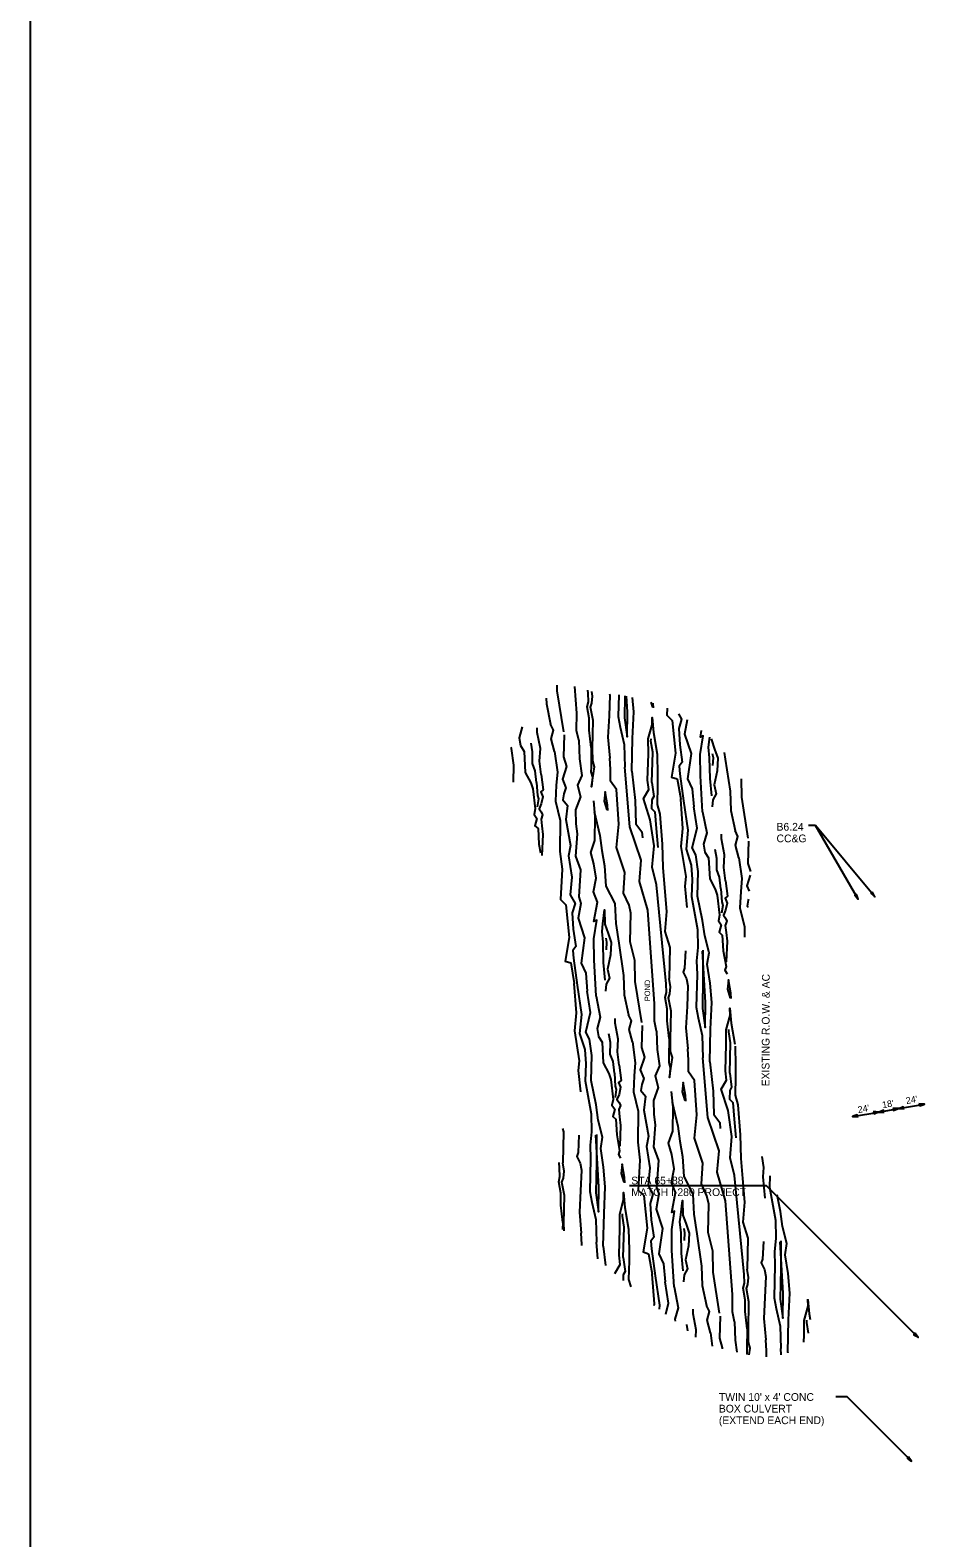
# Model space of a CAD drawing. Extents: x 263645 to 305252, y 268909 to 277401.
# Drawn here: x 269321 to 270128, y 273954 to 275314 of the extents above; entities that cross this region are included whole.
import ezdxf

# ---------------------------------------------------------------- set-up
doc = ezdxf.new("R2010")
doc.units = 0
for name, color, linetype in [('Alignment_EX_50 Notation', 7, 'Continuous'), ('Level 1', 7, 'Continuous'), ('Level 29', 7, 'Continuous'), ('Level 47', 7, 'Continuous')]:
    doc.layers.add(name, color=color, linetype=linetype)

msp = doc.modelspace()

# ---------------------------------------------------------------- linework, layer by layer
at = {"layer": 'Level 1'}
msp.add_lwpolyline([(271120.7, 268937.9), (271120.7, 276137.9), (269320.7, 276137.9), (269320.7, 268937.9)], close=True, dxfattribs=at)
at = {"layer": 'Level 29'}
for points in [[(269801.9, 274681.1), (269796.1, 274718.1), (269796, 274723.1)], [(269813.6, 274697.9), (269811.8, 274722)], [(269826.7, 274666.8), (269824.9, 274682.6), (269824.9, 274693.3), (269823.1, 274703.7), (269824.2, 274708.2), (269823.9, 274715.9)], [(269823.9, 274715.9), (269823.6, 274718.6)], [(269827.8, 274666.1), (269828.4, 274691.3), (269826, 274703.3), (269827.3, 274706.9), (269827.9, 274713.3), (269827.3, 274717.6)], [(269843.3, 274715.4), (269843.6, 274714.2), (269842.8, 274695.4), (269841.8, 274676.2), (269843.4, 274657.2)], [(269851.5, 274714.3), (269851, 274694.9), (269852.8, 274685.3), (269856.5, 274669.5), (269857.1, 274649.3)], [(269856.9, 274713.5), (269856.6, 274693.8), (269859.1, 274676.5), (269859.3, 274699.1), (269858.5, 274713.3)], [(269786.1, 274711.3), (269786.3, 274706.2), (269790.1, 274687.9)], [(269863.3, 274645.7), (269864, 274675), (269865.1, 274699.2), (269864, 274712)], [(269880.4, 274707.7), (269881.8, 274703.2)], [(269882.7, 274702.7), (269882.4, 274707)], [(269895.2, 274702.3), (269894.9, 274696.2), (269899.8, 274691.4), (269902.7, 274661.7), (269899.2, 274640.3), (269904.2, 274638.7), (269907.4, 274620.2)], [(269764.4, 274685.6), (269761.6, 274675.7), (269762.8, 274668.6), (269766.2, 274663.3), (269767.2, 274644.5), (269772.3, 274635.1), (269774.1, 274629.6)], [(269793.6, 274663.4), (269790.5, 274674.7), (269792.7, 274682.5), (269790.1, 274687.9)], [(269815.4, 274673.4), (269813.5, 274682.3), (269813.6, 274697.9)], [(269877.5, 274637.5), (269878.2, 274661.2), (269878.1, 274674.6), (269881.7, 274687.5), (269881.5, 274694), (269882.7, 274680.5), (269886.1, 274660.9), (269886.6, 274642.3), (269886.6, 274632.2)], [(269905.4, 274697.2), (269908.1, 274692.5), (269905.6, 274684.1), (269906.5, 274669.3), (269908.7, 274653.7), (269906, 274650.1), (269906.7, 274643.1), (269909.9, 274618.8)], [(269913.3, 274692), (269910.9, 274679.1), (269916.7, 274661.4), (269913.5, 274638.6), (269917.8, 274629.6), (269919.1, 274613.5)], [(269781.6, 274642.5), (269780.1, 274654.6), (269780.8, 274666), (269778, 274680.6), (269777.9, 274684.6)], [(269802.3, 274678.5), (269801.7, 274658.4), (269804.4, 274649.8), (269800.7, 274638.2), (269803.9, 274630.5), (269801.9, 274625.1), (269801.2, 274619.7), (269805.4, 274614.7), (269803.9, 274601.9), (269808.1, 274578.6), (269806.2, 274569.3), (269809.3, 274549.9), (269807.7, 274533.9), (269812.1, 274526.2), (269809.6, 274517.8), (269810.5, 274503), (269812.7, 274487.4), (269810, 274483.8), (269810.7, 274476.9), (269813.9, 274452.5)], [(269815.4, 274673.4), (269816, 274656.7), (269818.1, 274641.8), (269814.2, 274633), (269816.9, 274622.4), (269812.4, 274610.6), (269812.8, 274598), (269814, 274588.9), (269812.5, 274568.9), (269817.1, 274556.5), (269815.4, 274532.1), (269817.4, 274526.3), (269814.9, 274512.8), (269820.7, 274495.2), (269817.5, 274472.3), (269821.8, 274463.3), (269823.1, 274447.2)], [(269881.3, 274635.3), (269882.1, 274662.8), (269880.5, 274672.7), (269880.6, 274674.8)], [(269927.1, 274608.8), (269925.2, 274641.5), (269925, 274660.5), (269927.6, 274677.3), (269925.1, 274676.1), (269926.2, 274682.3)], [(269935.4, 274623.3), (269933.9, 274639.1), (269933.4, 274657.7), (269932.5, 274667.3), (269933.3, 274674), (269933.6, 274676.1)], [(269934.9, 274674.7), (269935, 274673.7), (269937.9, 274665.5), (269940.8, 274657.3), (269940.2, 274645.9), (269937.5, 274633.2), (269939.3, 274625), (269936.2, 274619.6), (269935.6, 274613.4)], [(269756.5, 274635.5), (269756.9, 274651.1), (269754.8, 274666), (269754.3, 274667)], [(269777.4, 274635.4), (269776.2, 274645.8), (269773.6, 274652.6), (269773.7, 274662.9), (269772.4, 274670.8)], [(269793.6, 274663.4), (269796.2, 274644.7), (269795.2, 274632.9), (269794.5, 274618.4), (269798.6, 274601), (269798.4, 274573.1), (269800.4, 274557), (269798.9, 274529.9), (269803.8, 274525.1), (269806.7, 274495.4), (269803.2, 274474), (269808.2, 274472.5), (269811.4, 274453.9)], [(269826.7, 274666.8), (269826.5, 274649.3), (269826.3, 274644.9), (269827.7, 274640.2), (269826.9, 274631.5), (269829.6, 274649.5), (269828, 274655), (269827.8, 274666.1)], [(269936.4, 274650.7), (269936.9, 274657.6), (269936.1, 274661.3)], [(269946.7, 274662.3), (269947.5, 274656.5), (269951.9, 274627.4), (269952.5, 274610.2), (269956.4, 274591.9)], [(269872.2, 274418.8), (269866.4, 274455.8), (269866.1, 274474.8), (269861.7, 274491.7), (269862.4, 274517.3), (269860.8, 274524.8), (269855.7, 274535.5), (269857.1, 274554.2), (269849.5, 274576.8), (269851.6, 274597.7), (269849.5, 274628.9), (269844, 274636.6), (269844.1, 274647), (269843.4, 274657.2)], [(269883.8, 274435.7), (269877.6, 274520.2), (269870.1, 274546.1), (269871.8, 274565.3), (269861.6, 274595.4), (269857.1, 274649.3)], [(269863.3, 274645.7), (269866.3, 274619.2), (269867, 274597.9), (269872.4, 274590.9), (269872.8, 274585.5)], [(269777.4, 274635.4), (269778.1, 274623.6), (269779, 274620.5), (269778, 274613.4)], [(269781.6, 274642.5), (269783.3, 274628.7), (269781.2, 274627), (269782.9, 274622.5), (269781.5, 274616.1), (269779.7, 274611.6), (269781.5, 274608.8), (269782.8, 274606.3), (269781.4, 274602.4), (269782, 274596.1), (269782.9, 274588.3), (269782.1, 274569.5)], [(269894.2, 274453.6), (269885.5, 274543), (269881.7, 274558.9), (269883.3, 274578.1), (269879.8, 274601.6), (269873.7, 274620.8), (269878.5, 274629.1), (269877.5, 274637.5)], [(269881.3, 274635.3), (269883, 274622.6), (269881.3, 274619.6), (269881.1, 274612), (269884, 274609), (269885.3, 274593.9), (269886.7, 274576.8)], [(269886.6, 274632.2), (269886.1, 274615.6), (269888.7, 274606.9), (269890.7, 274579.7), (269891.4, 274558.5), (269892.7, 274540.2), (269894.6, 274518.9), (269893, 274500.9), (269897.7, 274486.5), (269897, 274458.5)], [(269968.2, 274585.1), (269962.4, 274622.1), (269962.2, 274638.7)], [(269774.1, 274629.6), (269776.1, 274611.5), (269775.2, 274606.5), (269777.7, 274602.8), (269775.8, 274596.2), (269778.7, 274593.7), (269779.4, 274579.6), (269780.8, 274571.9)], [(269831.1, 274442.6), (269829.2, 274475.3), (269829, 274494.3), (269831.6, 274511), (269829.1, 274509.8), (269832.3, 274527.5), (269828.8, 274536.7), (269831.1, 274549), (269829.1, 274561.9), (269826.2, 274572.1), (269830, 274582.9), (269830.3, 274604.8), (269828.9, 274618.7)], [(269841.7, 274610.2), (269841.4, 274615), (269839.3, 274626.9), (269838.3, 274618.5), (269840.8, 274610.7)], [(269913.3, 274522.5), (269911.3, 274541.8), (269912.2, 274550.4), (269907.8, 274577.7), (269909.4, 274593.7), (269907.4, 274620.2)], [(269909.9, 274618.8), (269913.9, 274592.3), (269912.2, 274575.1), (269916.9, 274560.7), (269917.7, 274547.8), (269917.2, 274532.6), (269922.5, 274502.7)], [(269829.4, 274609.3), (269834.5, 274587.5), (269836.2, 274574.1), (269838.8, 274560.2), (269840, 274541.9), (269848.1, 274526.2), (269848.9, 274508.2), (269851.5, 274490.3), (269855.9, 274461.2), (269856.5, 274443.9), (269860.4, 274425.6)], [(269927.1, 274510.7), (269922.6, 274532.7), (269923.1, 274555.1), (269921.1, 274570), (269917.8, 274576.5), (269922.1, 274594.2), (269919.1, 274613.5)], [(269927.1, 274608.8), (269930.8, 274589.8), (269927.9, 274579.7), (269929.1, 274572.6), (269932.5, 274567.3), (269933.5, 274548.5), (269938.6, 274539.1), (269940.4, 274533.6)], [(269959.9, 274567.4), (269956.8, 274578.7), (269959, 274586.5), (269956.4, 274591.9)], [(269947.8, 274546.5), (269946.4, 274558.6), (269947, 274570), (269944.3, 274584.6), (269944.2, 274588.6)], [(269968.6, 274582.5), (269968, 274562.4), (269970.2, 274555.1)], [(269943.7, 274539.4), (269942.5, 274549.8), (269939.9, 274556.6), (269940, 274566.9), (269938.6, 274574.8)], [(269959.9, 274567.4), (269962.4, 274548.7), (269961.5, 274536.9), (269960.8, 274522.4), (269964.9, 274505), (269964.8, 274495.8)], [(269970, 274551.7), (269966.9, 274542.2), (269969, 274537.3)], [(269943.7, 274539.4), (269944.4, 274527.6), (269945.3, 274524.5), (269944.3, 274517.4)], [(269947.8, 274546.5), (269949.6, 274532.7), (269947.4, 274531), (269949.2, 274526.5), (269947.8, 274520.1), (269945.9, 274515.6), (269947.8, 274512.8), (269949.1, 274510.3), (269947.6, 274506.4), (269948.3, 274500.1), (269949.2, 274492.3), (269948.4, 274473.5)], [(269940.4, 274533.6), (269942.4, 274515.5), (269941.4, 274510.5), (269944, 274506.8), (269942.1, 274500.2), (269944.9, 274497.7), (269945.7, 274483.6), (269948.3, 274469.3), (269947.2, 274466), (269949.2, 274462.7)], [(269968.6, 274530.1), (269968.2, 274529.1), (269967.4, 274523.7), (269968.1, 274522.9)], [(269839.4, 274457), (269837.9, 274472.9), (269837.4, 274491.4), (269836.5, 274501), (269837.3, 274507.7), (269838.8, 274520.5), (269839, 274507.4), (269841.9, 274499.2), (269844.8, 274491), (269844.2, 274479.7), (269841.5, 274466.9), (269843.3, 274458.7), (269840.2, 274453.3), (269839.6, 274447.2)], [(269933.6, 274383.4), (269934.3, 274412.7), (269935.4, 274436.9), (269933.9, 274454.4), (269931.3, 274471.4), (269932.9, 274481.6), (269929, 274497.1), (269927.1, 274510.7)], [(269840.4, 274484.4), (269840.9, 274491.3), (269840.1, 274495)], [(269922.5, 274502.7), (269922.9, 274486.5), (269921.7, 274474.3), (269922.1, 274462.1), (269921.3, 274432.6), (269923.1, 274423), (269926.8, 274407.2), (269927.4, 274387)], [(269911.6, 274483.5), (269910.9, 274467.7), (269909.7, 274464.2), (269912.7, 274458.1), (269913.8, 274451.9), (269913.1, 274433.1), (269912.1, 274414), (269913.7, 274394.9)], [(269927.3, 274484), (269927.3, 274459.1), (269926.9, 274431.5), (269929.3, 274414.3), (269929.6, 274436.8), (269926.9, 274483.3)], [(269817.3, 274356.2), (269815.3, 274375.5), (269816.2, 274384.1), (269811.8, 274411.4), (269813.4, 274427.4), (269811.4, 274453.9)], [(269898.1, 274403.9), (269898.7, 274429), (269896.3, 274441), (269897.6, 274444.6), (269898.2, 274451.1), (269897, 274458.5)], [(269953, 274440.4), (269952.7, 274445.3), (269950.6, 274457.2), (269949.7, 274448.8), (269952.1, 274440.9)], [(269813.9, 274452.5), (269817.9, 274426.1), (269816.2, 274408.8), (269820.9, 274394.4), (269821.7, 274381.6), (269821.2, 274366.3), (269826.5, 274336.4)], [(269831.1, 274344.4), (269826.6, 274366.4), (269827.1, 274388.9), (269825.1, 274403.7), (269821.8, 274410.2), (269826.1, 274427.9), (269823.1, 274447.2)], [(269831.1, 274442.6), (269834.8, 274423.5), (269831.9, 274413.5), (269833.1, 274406.3), (269836.5, 274401), (269837.5, 274382.3), (269842.6, 274372.8), (269844.4, 274367.3)], [(269897, 274404.5), (269895.2, 274420.3), (269895.2, 274431), (269893.4, 274441.4), (269894.5, 274445.9), (269894.2, 274453.6)], [(269885.6, 274411.1), (269883.8, 274420), (269883.8, 274435.7)], [(269947.8, 274375.2), (269948.4, 274399), (269948.4, 274412.3), (269951.9, 274425.2), (269951.8, 274431.7), (269952.9, 274418.2), (269956.3, 274399.2)], [(269851.8, 274380.3), (269850.4, 274392.4), (269851, 274403.7), (269848.3, 274418.3), (269848.2, 274422.3)], [(269863.9, 274401.2), (269860.8, 274412.4), (269863, 274420.3), (269860.4, 274425.6)], [(269872.6, 274416.2), (269872, 274396.2), (269874.6, 274387.5), (269870.9, 274376), (269874.1, 274368.2), (269872.2, 274362.8), (269871.4, 274357.4), (269875.6, 274352.4), (269874.1, 274339.6), (269878.4, 274316.3), (269876.5, 274307), (269879.5, 274287.7), (269878, 274271.7), (269882.3, 274263.9), (269879.9, 274255.6), (269880.8, 274240.7), (269883, 274225.2), (269880.3, 274221.5), (269881, 274214.6), (269884.2, 274190.2)], [(269847.7, 274373.1), (269846.5, 274383.6), (269843.9, 274390.3), (269844, 274400.6), (269842.6, 274408.6)], [(269863.9, 274401.2), (269866.4, 274382.5), (269865.5, 274370.6), (269864.8, 274356.1), (269868.9, 274338.7), (269868.7, 274310.8), (269870.6, 274294.7), (269869.1, 274267.6), (269874, 274262.8), (269877, 274233.2), (269873.5, 274211.8), (269878.4, 274210.2), (269881.7, 274191.7)], [(269885.6, 274411.1), (269886.3, 274394.4), (269888.4, 274379.6), (269884.4, 274370.8), (269887.1, 274360.1), (269882.7, 274348.3), (269883.1, 274335.7), (269884.3, 274326.6), (269882.8, 274306.6), (269887.4, 274294.2), (269885.7, 274269.8), (269887.7, 274264.1), (269885.2, 274250.5), (269891, 274232.9), (269887.8, 274210), (269892, 274201), (269893.3, 274184.9)], [(269897, 274404.5), (269896.8, 274387.1), (269896.6, 274382.6), (269898, 274377.9), (269897.2, 274369.3), (269899.9, 274387.2), (269898.3, 274392.7), (269898.1, 274403.9)], [(269951.6, 274373), (269952.4, 274400.5), (269950.8, 274410.4), (269950.8, 274412.6)], [(269942.5, 274156.6), (269936.6, 274193.5), (269936.4, 274212.5), (269932, 274229.4), (269932.7, 274255), (269931, 274262.5), (269926, 274273.2), (269927.4, 274291.9), (269919.8, 274314.5), (269921.9, 274335.5), (269919.8, 274366.6), (269914.3, 274374.4), (269914.3, 274384.7), (269913.7, 274394.9)], [(269954.1, 274173.4), (269947.9, 274258), (269940.4, 274283.8), (269942.1, 274303), (269931.8, 274333.2), (269927.4, 274387)], [(269956.4, 274397.3), (269956.9, 274380), (269956.9, 274369.9)], [(269847.7, 274373.1), (269848.4, 274361.3), (269849.3, 274358.2), (269848.3, 274351.1)], [(269851.8, 274380.3), (269853.6, 274366.4), (269851.4, 274364.7), (269853.2, 274360.3), (269851.8, 274353.8), (269849.9, 274349.3), (269851.8, 274346.5), (269853.1, 274344), (269851.6, 274340.2), (269852.3, 274333.8), (269853.2, 274326), (269852.4, 274307.2)], [(269933.6, 274383.4), (269936.6, 274356.9), (269937.3, 274335.7), (269942.7, 274328.7), (269943.1, 274323.2)], [(269964.5, 274191.3), (269955.8, 274280.8), (269951.9, 274296.6), (269953.6, 274315.9), (269950.1, 274339.4), (269944, 274358.5), (269948.8, 274366.8), (269947.8, 274375.2)], [(269951.6, 274373), (269953.3, 274360.3), (269951.6, 274357.4), (269951.3, 274349.7), (269954.3, 274346.7), (269955.6, 274331.6), (269957, 274314.6)], [(269844.4, 274367.3), (269846.4, 274349.2), (269845.4, 274344.2), (269848, 274340.6), (269846.1, 274333.9), (269848.9, 274331.5), (269849.7, 274317.3), (269852.3, 274303), (269851.2, 274299.8), (269853.2, 274296.5)], [(269911.9, 274347.9), (269911.6, 274352.8), (269909.6, 274364.7), (269908.6, 274356.2), (269911.1, 274348.4)], [(269956.9, 274369.9), (269956.4, 274353.3), (269959, 274344.6), (269961, 274317.4), (269961.7, 274296.2), (269963, 274277.9), (269964.8, 274256.6), (269963.3, 274238.7), (269968, 274224.2), (269967.3, 274196.3)], [(269901.4, 274180.3), (269899.5, 274213), (269899.3, 274232), (269901.9, 274248.7), (269899.4, 274247.5), (269902.6, 274265.3), (269899, 274274.5), (269901.4, 274286.7), (269899.4, 274299.6), (269896.4, 274309.8), (269900.3, 274320.6), (269900.6, 274342.5), (269899.2, 274356.4)], [(269899.6, 274347), (269904.7, 274325.2), (269906.5, 274311.8), (269909.1, 274298), (269910.3, 274279.7), (269918.3, 274264), (269919.1, 274245.9), (269921.8, 274228), (269926.2, 274198.9), (269926.8, 274181.6), (269930.7, 274163.4)], [(269826.5, 274336.4), (269826.9, 274320.2), (269825.7, 274308), (269826.1, 274295.9), (269825.3, 274266.3), (269827.1, 274256.7), (269830.8, 274240.9), (269831.4, 274220.7)], [(269837.6, 274217.1), (269838.3, 274246.4), (269839.4, 274270.6), (269837.9, 274288.2), (269835.3, 274305.1), (269836.9, 274315.3), (269833, 274330.8), (269831.1, 274344.4)], [(269800.7, 274323.3), (269801.7, 274320.2), (269801, 274292.3)], [(269815.6, 274317.2), (269814.9, 274301.4), (269813.7, 274297.9), (269816.7, 274291.8), (269817.8, 274285.6), (269817.1, 274266.8), (269816.1, 274247.7), (269817.7, 274228.6)], [(269831.3, 274317.7), (269831.3, 274292.8), (269830.9, 274265.2), (269833.3, 274248), (269833.6, 274270.6), (269830.9, 274317)], [(269798.2, 274287.3), (269797.7, 274292.6)], [(269802.1, 274237.6), (269802.7, 274262.7), (269800.3, 274274.8), (269801.6, 274278.3), (269802.2, 274284.8), (269801, 274292.3)], [(269857, 274274.2), (269856.7, 274279), (269854.6, 274290.9), (269853.7, 274282.5), (269856.1, 274274.7)], [(269983.5, 274260.2), (269981.6, 274279.5), (269982.4, 274288.1), (269980.9, 274298)], [(269801, 274238.3), (269799.2, 274254), (269799.2, 274264.7), (269797.4, 274275.1), (269798.5, 274279.7), (269798.2, 274287.3)], [(269987.8, 274280.5), (269987.4, 274270.3), (269992.8, 274240.4)], [(269851.8, 274208.9), (269852.4, 274232.7), (269852.4, 274246), (269855.9, 274258.9), (269855.8, 274265.4), (269856.9, 274251.9), (269860.4, 274232.4), (269860.9, 274213.7), (269860.9, 274203.7)], [(269909.6, 274194.8), (269908.2, 274210.6), (269907.7, 274229.1), (269906.7, 274238.8), (269907.6, 274245.4), (269909.1, 274258.2), (269909.2, 274245.1), (269912.2, 274236.9), (269915.1, 274228.7), (269914.4, 274217.4), (269911.8, 274204.6), (269913.5, 274196.4), (269910.4, 274191.1), (269909.8, 274184.9)], [(269997.4, 274248.4), (269994.3, 274263.4)], [(269801, 274238.3), (269800.9, 274232)], [(269802.2, 274230.9), (269802.1, 274237.6)], [(269855.6, 274206.7), (269856.4, 274234.2), (269854.8, 274244.2), (269854.8, 274246.3)], [(269992.8, 274240.4), (269993.2, 274224.2), (269992, 274212), (269992.3, 274199.9), (269991.6, 274170.3), (269993.4, 274160.7), (269997.1, 274144.9), (269997.7, 274124.7)], [(270003.9, 274121.1), (270004.5, 274150.4), (270005.7, 274174.6), (270004.2, 274192.2), (270001.6, 274209.1), (270003.2, 274219.3), (269999.3, 274234.8), (269997.4, 274248.4)], [(269818.3, 274217.7), (269818.3, 274218.5), (269817.7, 274228.6)], [(269910.7, 274222.1), (269911.2, 274229), (269910.4, 274232.8)], [(269832.6, 274205.6), (269831.4, 274220.7)], [(269837.6, 274217.1), (269839.6, 274199.6)], [(269981.9, 274221.2), (269981.2, 274205.4), (269979.9, 274201.9), (269983, 274195.8), (269984.1, 274189.6), (269983.3, 274170.8), (269982.4, 274151.7), (269984, 274132.6)], [(269997.6, 274221.7), (269997.6, 274196.8), (269997.2, 274169.2), (269999.6, 274152), (269999.8, 274174.6), (269997.2, 274221)], [(269848.1, 274192.3), (269852.8, 274200.5), (269851.8, 274208.9)], [(269855.6, 274206.7), (269857.3, 274194), (269855.6, 274191.1), (269855.4, 274186)], [(269860.9, 274203.7), (269860.4, 274187), (269862.4, 274180.3)], [(269968.4, 274141.6), (269968.9, 274166.7), (269966.6, 274178.8), (269967.9, 274182.3), (269968.5, 274188.8), (269967.3, 274196.3)], [(269883.5, 274163.5), (269883.7, 274165.1), (269881.7, 274191.7)], [(269884.2, 274190.2), (269888.2, 274163.8), (269887.9, 274160.2)], [(269893.9, 274155.6), (269896.4, 274165.6), (269893.3, 274184.9)], [(269967.3, 274142.3), (269965.5, 274158), (269965.4, 274168.7), (269963.7, 274179.1), (269964.8, 274183.7), (269964.5, 274191.3)], [(269901.4, 274180.3), (269905, 274161.2), (269902.2, 274151.2), (269902.5, 274149.2)], [(269955.9, 274148.8), (269954.1, 274157.7), (269954.1, 274173.4)], [(270018.5, 274130.4), (270018.7, 274136.7), (270018.6, 274150), (270022.2, 274162.9), (270022.1, 274169.1)], [(270022.1, 274168.9), (270023.2, 274155.9), (270024.1, 274150.8)], [(269920.9, 274134.8), (269921.3, 274141.4), (269918.6, 274156), (269918.5, 274160)], [(269934.2, 274138.9), (269931.1, 274150.1), (269933.2, 274158), (269930.7, 274163.4)], [(269913.9, 274140.6), (269912.9, 274146.3)], [(269942.9, 274153.9), (269942.3, 274133.9), (269944.9, 274125.2), (269944.7, 274124.4)], [(269955.9, 274148.8), (269956.6, 274132.1), (269958.1, 274121.2)], [(269967.3, 274142.3), (269967.1, 274124.8), (269966.9, 274120.3), (269967.2, 274119.3)], [(269969.2, 274119), (269970.1, 274125), (269968.6, 274130.4), (269968.4, 274141.6)], [(270022.7, 274138.5), (270021.1, 274148.2), (270021.1, 274150.3)], [(269934.2, 274138.9), (269935.8, 274126.9)], [(269984.6, 274117.2), (269984.6, 274122.5), (269984, 274132.6)], [(269998.1, 274119), (269997.7, 274124.7)], [(270003.9, 274121.1), (270003.9, 274120.7)]]:
    msp.add_lwpolyline(points, dxfattribs=at)
at = {"layer": 'Level 47'}
for p, q in [((270029, 274596.5), (270022.7, 274596.5)), ((270067.3, 274530.1), (270029, 274596.5)), ((270082.5, 274532.3), (270029, 274596.5)), ((270103.7, 274341.1), (270127.3, 274345.2)), ((270062.3, 274334), (270085.9, 274338)), ((270085.9, 274338), (270103.7, 274341.1)), ((269984.8, 274271.3), (269861.3, 274271.3)), ((270121.5, 274134.6), (269984.8, 274271.3)), ((270057.4, 274081.1), (270047.4, 274081.1)), ((270115.5, 274022.9), (270057.4, 274081.1))]:
    msp.add_line(p, q, dxfattribs=at)
for points in [[(270080.1, 274536.8), (270079.6, 274535.8), (270079, 274535.1), (270080.5, 274533.9), (270082.5, 274532.3), (270081.1, 274534.6)], [(270065.7, 274535), (270065.1, 274534.1), (270064.3, 274533.5), (270065.7, 274532.1), (270067.3, 274530.1), (270066.4, 274532.7)], [(270122.2, 274345.3), (270122.8, 274344.5), (270123.1, 274343.6), (270124.9, 274344.3), (270127.3, 274345.2), (270124.6, 274345.2)], [(270067.4, 274333.8), (270066.8, 274334.7), (270066.5, 274335.6), (270064.7, 274334.8), (270062.3, 274334), (270065, 274334)], [(270080.8, 274338.2), (270081.4, 274337.4), (270081.7, 274336.5), (270083.5, 274337.2), (270085.9, 274338), (270083.2, 274338.1)], [(270091, 274337.9), (270090.5, 274338.7), (270090.2, 274339.6), (270088.3, 274338.9), (270085.9, 274338), (270088.6, 274338)], [(270098.6, 274341.3), (270099.1, 274340.4), (270099.4, 274339.5), (270101.3, 274340.2), (270103.7, 274341.1), (270101, 274341.1)], [(270108.8, 274340.9), (270108.2, 274341.8), (270107.9, 274342.7), (270106.1, 274341.9), (270103.7, 274341.1), (270106.4, 274341.1)], [(270118.7, 274138.9), (270118.3, 274137.9), (270117.7, 274137.1), (270119.4, 274136), (270121.5, 274134.6), (270119.9, 274136.8)], [(270112.7, 274027.2), (270112.4, 274026.2), (270111.8, 274025.4), (270113.5, 274024.3), (270115.5, 274022.9), (270114, 274025.1)]]:
    msp.add_lwpolyline(points, close=True, dxfattribs=at)

# ---------------------------------------------------------------- texts
at = {"layer": 'Alignment_EX_50 Notation'}
for s, p in [("18'", (270089.6, 274341.4)), ("24'", (270111, 274345.2)), ("24'", (270067.6, 274337.1))]:
    msp.add_text(s, height=6, rotation=9.7504, dxfattribs=at).set_placement(p)
at = {"layer": 'Level 47'}
for s, p in [('B6.24 ', (269993.8, 274591.9)), ('CC&G', (269993.8, 274581.4)), ('STA 65+88', (269862.8, 274272.7)), ('MATCH I-280 PROJECT', (269862.8, 274262.2)), ("TWIN 10' x 4' CONC", (269941.8, 274077.4)), ('BOX CULVERT', (269941.8, 274066.9)), ('(EXTEND EACH END)', (269941.8, 274056.4))]:
    msp.add_text(s, height=7, dxfattribs=at).set_placement(p)
for s, height, rotation, p in [('POND', 5, 90, (269879.8, 274438)), ('EXISTING R.O.W. & AC', 7, 89.8568, (269987.4, 274361.2))]:
    msp.add_text(s, height=height, rotation=rotation, dxfattribs=at).set_placement(p)

doc.saveas('drawing.dxf')
